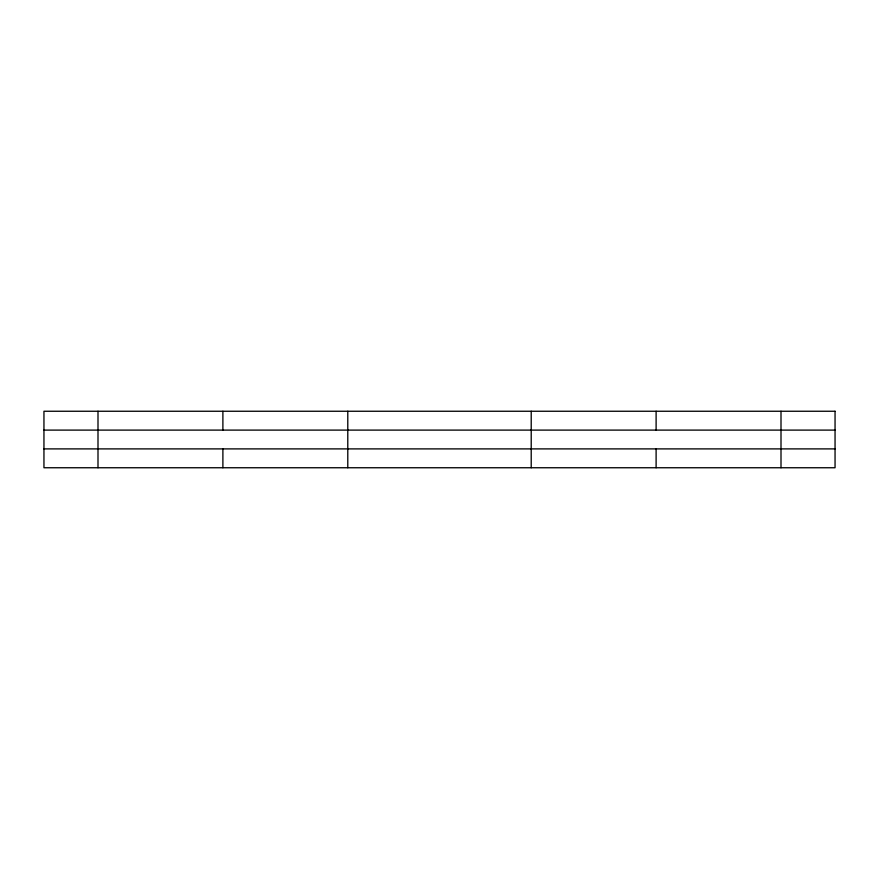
<?xml version="1.0" encoding="UTF-8"?>
<svg xmlns="http://www.w3.org/2000/svg" width="879" height="879" viewBox="0 0 879 879"><rect width="100%" height="100%" fill="white"/><g stroke="black" fill="none" stroke-linecap="round" stroke-linejoin="round"><path stroke-width="1.32" d="M43.95 430.106L835.05 430.106M43.95 448.894L835.05 448.894M781.002 411.251L781.002 467.749M656.108 411.251L656.108 430.084M656.108 448.916L656.108 467.749M531.213 411.251L531.213 467.749M347.787 411.251L347.787 467.749M222.892 411.251L222.892 430.084M222.892 448.916L222.892 467.749M97.998 411.251L97.998 467.749M835.05 411.251L43.95 411.251L43.95 467.749L835.05 467.749L835.05 411.251"/></g></svg>
